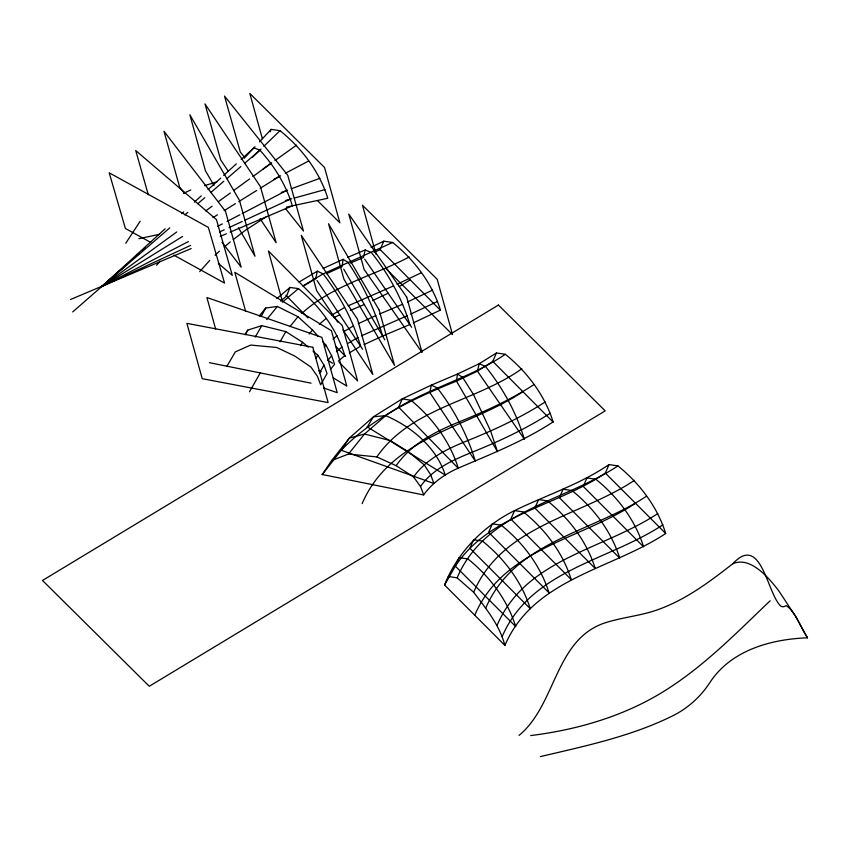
<?xml version="1.0" encoding="UTF-8"?>
<svg xmlns="http://www.w3.org/2000/svg" width="850" height="850" viewBox="0 0 850 850"><rect width="100%" height="100%" fill="white"/><g stroke="black" fill="none" stroke-linecap="round" stroke-linejoin="round"><path stroke-width="1.27" d="M364.098 344.569L382.649 336.026C374.956 309.953 363.131 285.016 348.086 262.384L343.092 259.303L342.136 266.528L326.527 273.711M341.105 450.426C372.693 417.382 414.726 398.076 456.45 381.161L457.47 374.043L479.23 363.715L496.453 352.984L505.314 354.291C526.947 371.673 544.818 395.186 553.095 421.897C523.547 441.352 490.588 454.251 458.246 468.138C444.72 474.066 432.501 482.811 423.683 494.764L420.495 486.455L413.578 476.978L396.142 465.683L376.848 456.928L348.5 454.038L331.617 460.583L322.15 474.704L341.105 450.426L349.339 438.101L373.426 416.797L402.231 398.862L431.375 385.114L457.47 374.043L462.549 377.283L473.514 394.591L490.588 430.961L497.42 451.446M349.35 352.888L360.623 346.173C352.824 320.046 339.809 295.396 323.138 273.87L317.294 271.171L315.722 278.683L303.376 286.036M429.728 392.498L431.375 385.114L437.325 387.961C454.102 409.679 467.298 434.488 475.182 460.817M382.649 336.026L409.828 324.541C401.976 298.35 388.535 273.753 371.344 252.556L365.203 249.953L363.428 257.518L350.413 263.022M456.45 381.161L477.381 371.195L479.23 363.715L485.456 366.446C502.722 387.791 516.322 412.505 524.237 438.866M338.311 361.112L344.845 355.576C336.759 329.29 319.621 305.883 298.435 288.596L289.978 287.459L286.546 296.076L280.659 301.07M398.608 407.288L402.231 398.862L410.943 400.254C432.374 417.86 450.001 441.458 458.246 468.138M270.087 131.782L271.15 129.359L280.011 130.677C301.644 148.049 319.515 171.562 327.781 198.273L286.386 207.134M413.355 322.873L440.438 310.08C432.161 283.369 414.301 259.866 392.658 242.484L383.796 241.166L380.078 249.656L374.127 252.471M496.453 352.984L492.734 361.473L477.381 371.195M444.55 585.002C457.428 552.33 483.267 526.118 514.569 510.606C546.051 495.231 579.87 484.415 609.046 464.578L617.907 465.896C639.54 483.267 657.411 506.781 665.688 533.492C611.309 569.606 533.418 578.606 504.911 645.426L444.55 585.002L455.334 566.121L459.053 557.621L467.914 558.939C489.558 576.321 507.418 599.834 515.695 626.546L455.334 566.121C489.887 513.995 556.771 506.43 605.327 473.067L609.046 464.578M261.194 316.423L265.752 307.998L277.376 306.457L297.967 316.71L312.524 329.991L318.389 336.611M245.14 334.698L247.754 330.119L261.747 325.656L285.844 331.617L302.536 342.263L308.242 347.098M255.234 337.067L261.747 325.656M249.486 391.808L260.27 372.927M280.011 341.828L285.844 331.617M300.571 345.695L302.536 342.263M315.902 358.402L317.762 355.151L313.002 351.124M319.473 373.065L324.009 365.107L317.762 355.151M362.142 503.625C390.649 436.794 468.541 427.805 522.909 391.68M448.279 576.513L457.13 577.83C485.637 511.009 563.539 502.01 617.907 465.896M504.911 645.426C499.609 625.175 486.115 608.632 473.663 592.301C502.169 525.481 580.061 516.481 634.44 480.367M474.736 615.219C503.243 548.399 581.134 539.399 635.503 503.274M485.733 608.154C514.239 541.333 592.131 532.344 646.499 496.219M497.027 625.472C525.534 558.652 603.426 549.653 657.804 513.528M502.106 636.746C530.612 569.925 608.504 560.926 662.872 524.801M226.961 366.212L235.333 351.879L250.676 345.047L276.771 347.501L294.695 356.001L310.962 367.072L317.517 376.476L320.631 384.784L327.059 373.522L324.009 365.107M245.289 334.326L247.754 330.119M367.243 427.04L373.426 416.797L385.709 415.65C422.567 389.438 468.021 379.684 505.314 354.291M125.747 243.249L140.176 221.234M331.617 460.583L349.339 438.101L364.501 434.042L385.709 415.65C411.602 426.764 436.369 447.281 445.198 474.863M348.5 454.038L364.501 434.042L390.331 440.598L408.074 451.616L424.203 464.812L430.716 474.853L433.819 483.289M259.207 316.041L265.752 307.998M266.677 319.589L277.376 306.457M289.882 326.655L297.967 316.71M309.198 334.082L312.524 329.991M324.296 347.119L325.933 345.111L322.586 341.328M327.824 360.421L331.638 355.725L325.933 345.111M330.406 369.41L334.581 364.278L331.638 355.725M376.848 456.928C410.816 407.628 475.681 401.742 521.847 368.772M396.142 465.683C411.177 443.987 435.2 431.641 459.021 421.94C484.904 411.432 510.457 399.925 533.906 384.625M156.549 265.274L160.012 261.279M413.578 476.978C426.604 458.373 447.716 448.715 468.095 440.428C494.796 429.675 520.976 417.562 545.211 401.933M420.495 486.455C432.916 468.764 453.156 459.935 472.504 452.062C499.439 441.214 525.821 428.942 550.279 413.206M199.686 271.66L209.791 260.323M519.053 735.42C556.41 704.554 554.784 639.242 605.179 622.816C622.859 617.089 641.697 615.782 659.143 609.206C686.471 599.207 710.058 581.517 732.764 563.752C760.601 533.832 766.626 590.24 779.652 604.913C781.278 607.474 784.136 607.134 786.154 605.529C796.524 613.02 800.381 627.459 807.5 637.829C770.854 639.136 730.564 650.335 709.654 682.933C700.389 696.947 687.639 708.454 672.552 715.902C631.019 736.429 585.214 746.056 540.409 756.585M244.163 158.291L254.958 146.721M259.452 141.897L271.15 129.359M252.524 157.261L261.056 149.016M263.893 146.264L280.011 130.677M770.132 600.791C738.384 631.072 707.455 662.777 670.618 687.013C628.957 714.68 580.04 729.449 530.708 735.569M215.061 255.319L219.449 251.143M190.591 245.406L101.692 286.609L165.113 228.788M181.698 213.669L183.653 211.894M194.384 202.109L201.216 195.883M208.048 189.656L220.734 178.096M223.656 175.419L236.343 163.859M241.219 159.407L253.906 147.847L259.877 150.153C274.412 166.09 286.121 185.119 292.368 205.859L230.18 232.103M188.381 241.559L101.692 286.609L127.511 263.766M136.457 255.861L139.432 253.226M142.417 250.591L145.393 247.956M72.686 311.95L127.543 264.021M182.591 236.438L101.692 286.609L169.766 227.874M184.79 214.923L187.797 212.33M197.806 203.692L204.818 197.646M210.821 192.472L223.837 181.241M226.844 178.649L240.858 166.558M244.864 163.104L259.877 150.153M224.357 246.957L230.254 241.921M276.856 298.584L289.978 287.459M282.391 302.207L298.435 288.596M301.835 313.438C332.063 285.462 373.543 275.899 409.19 256.955M319.303 324.243L326.081 318.495M333.019 339.108L337.078 335.665M336.377 351.719L342.061 346.896M233.261 239.615L245.278 230.393L265.806 217.069M101.692 286.609L176.736 231.976M205.689 210.906L212.128 206.221M218.556 201.535L230.35 192.95M233.569 190.613L249.656 178.904M252.864 176.566L271.097 163.296M263.075 169.023L271.713 162.86M274.954 160.544L296.544 145.148M212.936 217.621L217.43 214.837M224.166 210.651L235.407 203.681M238.776 201.599L256.753 190.442M260.121 188.36L279.225 176.513M399.203 286.546L410.252 279.873M299.083 282.03L317.294 271.171M302.929 285.919L323.138 273.87L392.658 242.484M331.521 315.254L344.579 307.466M343.676 331.734L353.579 325.826M347.735 343.517L357.956 337.418M273.583 179.488L280.596 175.791M285.26 173.326L308.603 161.011M217.664 226.334L222.349 223.901M227.035 221.468L239.923 214.763M242.261 213.552L286.779 190.411M371.014 247.212L383.796 241.166M396.95 284.293L421.249 272.818M372.64 300.549L388.152 293.218M407.479 301.973L432.554 290.126M410.667 314.128L437.633 301.399M183.653 193.258L190.761 189.964M219.417 232.039L224.23 229.808M229.032 227.587L242.25 221.457M244.651 220.341L290.296 199.187M323.159 268.473L343.092 259.303M348.203 305.798L393.476 285.929M333.795 317.613L339.798 314.851M358.264 323.669L375.838 315.584M361.441 335.814L407.15 315.796M70.454 299.529L191.165 248.572M220.246 236.396L226.366 233.814M347.746 257.337L365.203 249.953M350.296 310.409L364.278 304.502M379.504 314.033L402.698 304.226M281.308 192.419L287.534 190.145M291.263 188.774L319.897 178.319M732.764 563.752C744.196 558.514 756.139 566.589 764.224 574.249A58.65 15.566 58.9 0 1 779.046 591.239L795.558 616.324L807.5 637.829M204.648 185.64L217.281 181.719M285.356 200.558L291.741 198.783M294.302 198.082L324.976 189.593M138.911 238.701L159.609 234.271M209.44 362.674L311.089 383.169M322.097 474.491L423.736 494.976M323.457 387.908L337.206 392.668L321.863 337.344L206.911 297.532L215.624 328.971M318.75 370.802L321.226 371.694M341.052 450.213L433.882 483.501M150.758 242.441L125.396 228.48L109.204 172.816L208.356 227.396L224.549 283.071L173.814 255.138M333.306 377.91L346.789 386.07L331.447 330.735L234.834 272.329L245.65 311.302M328.153 360.506L332.605 363.269M367.189 426.828L445.262 475.076M218.344 263.383L232.294 275.326L216.442 219.597L135.713 150.514L148.325 194.831M457.13 577.83L473.663 592.301M317.464 200.589L339.883 222.817L324.541 167.492L249.804 93.415L262.363 138.678M386.208 268.887L452.54 334.624L437.197 279.299L362.461 205.222L376.061 254.267M605.327 473.067L665.688 533.492M492.671 361.261L553.148 422.11M380.014 249.443L440.491 310.303M339.15 362.27L357.616 380.928L342.274 325.603L268.419 250.994L282.37 301.283M398.544 407.076L458.309 468.35M285.887 295.269L307.955 317.889M335.538 346.173L345.652 356.543M244.396 157.154L240.295 152.023L224.528 96.082L287.704 175.143L303.471 231.072L285.419 208.484M184.439 193.354L179.648 187.106L163.965 131.251L225.494 211.352L241.177 267.219L221.999 242.25M477.328 370.983L524.291 439.078M364.671 259.176L411.644 327.271M337.779 322.214L316.614 290.626L301.261 235.301L357.478 319.175L372.821 374.499L342.89 329.842M227.97 170.786L220.671 159.896L204.977 103.912L260.44 186.681L276.123 242.664L260.068 218.705M429.664 392.286L475.235 461.029M317.018 280.479L362.589 349.223M456.386 380.949L497.484 451.658M343.729 269.142L384.827 339.851M214.03 185.576L205.434 170.754L189.858 114.793L239.413 200.281L254.989 256.243L238.478 227.747M473.599 539.75L469.88 548.239L530.241 608.664C521.964 581.952 504.103 558.439 482.46 541.067L473.599 539.75M492.362 523.844L488.644 532.334L548.994 592.758C540.727 566.047 522.856 542.534 501.224 525.162L492.362 523.844M514.569 510.606L510.839 519.095L571.2 579.519C562.923 552.808 545.062 529.295 523.419 511.923L514.569 510.606M538.592 499.556L534.862 508.045L595.223 568.469C586.957 541.758 569.086 518.245 547.453 500.862L538.592 499.556M563.072 489.196L559.353 497.686L619.703 558.11C611.437 531.399 593.566 507.896 571.933 490.514L563.072 489.196M586.946 477.923L583.227 486.413L643.588 546.837C635.311 520.126 617.44 496.612 595.808 479.241L586.946 477.923M498.429 305.054L42.5 580.454L149.271 686.279L605.2 410.879L498.429 305.054M312.789 347.267L186.883 323.361L202.226 378.686L328.132 402.592L312.789 347.267M406.704 297.149L348.755 214.072L364.098 269.397L422.046 352.474L406.704 297.149M379.174 310.059L328.525 223.72L343.868 279.044L394.517 365.383L379.174 310.059"/></g></svg>
